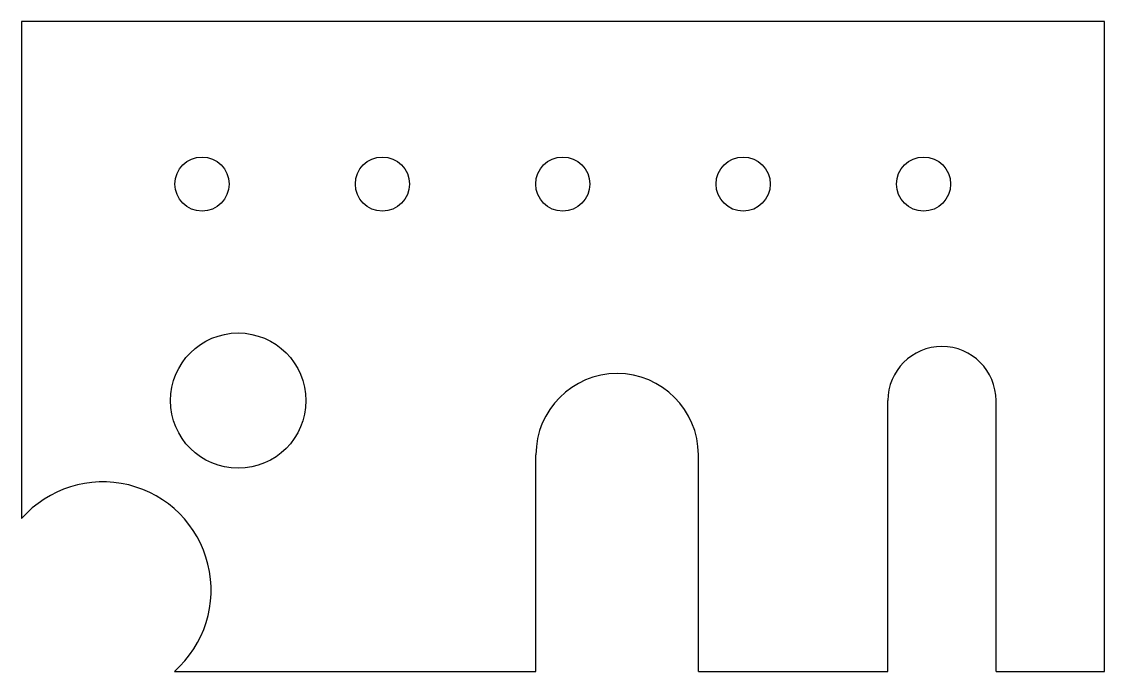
# Model space of a CAD drawing. Header units: millimetres. Extents: x 0 to 5, y 0 to 3.
import ezdxf

# ---------------------------------------------------------------- set-up
doc = ezdxf.new("R2010")
doc.units = ezdxf.units.MM

msp = doc.modelspace()

# ---------------------------------------------------------------- linework, layer by layer
for p, q in [((5, 3), (0, 3)), ((0, 3), (0, 0.7057)), ((5, 0), (5, 3)), ((4, 0), (4, 1.25)), ((4.5, 0), (4.5, 1.25)), ((2.375, 0), (2.375, 1)), ((3.125, 0), (3.125, 1)), ((0.7057, 0), (2.375, 0)), ((3.125, 0), (4, 0)), ((4.5, 0), (5, 0))]:
    msp.add_line(p, q)
for centre, radius in [((0.833, 2.25), 0.125), ((1.666, 2.25), 0.125), ((2.499, 2.25), 0.125), ((3.332, 2.25), 0.125), ((4.165, 2.25), 0.125), ((1, 1.25), 0.3125)]:
    msp.add_circle(centre, radius)
for centre, radius, start, end in [((4.25, 1.25), 0.25, 0, 180), ((2.75, 1), 0.375, 0, 180), ((0.375, 0.375), 0.5, 311.4096, 138.5904)]:
    msp.add_arc(centre, radius, start, end)

doc.saveas('drawing.dxf')
